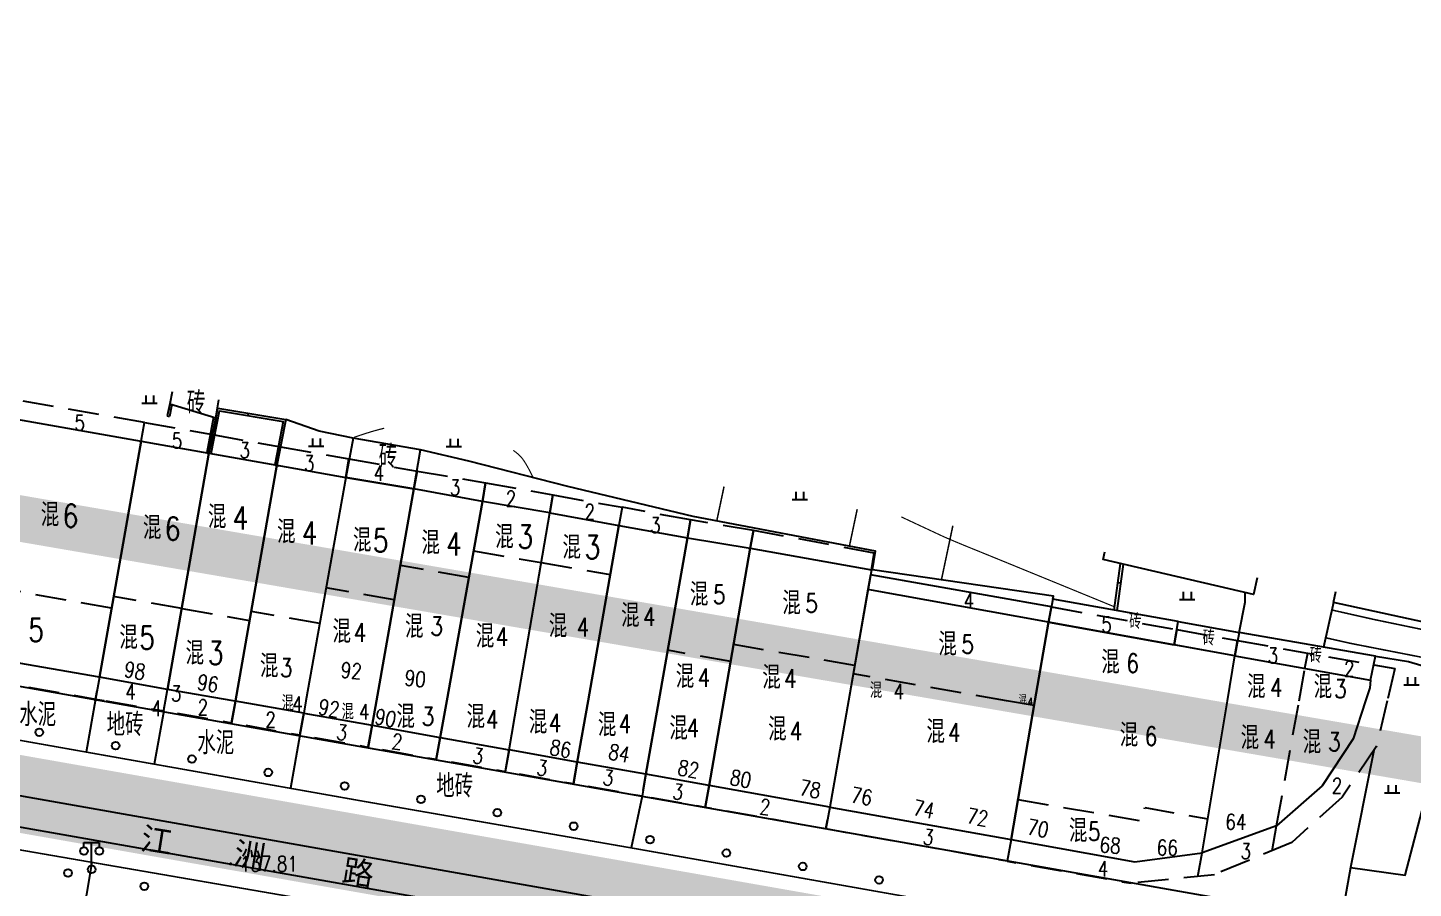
# Model space of a CAD drawing. Extents: x 529262 to 576451, y 2694391 to 2717535.
# Drawn here: x 563220.2 to 563310.3, y 2710990.4 to 2711046.3 of the extents above; entities that cross this region are included whole.
import ezdxf
from ezdxf.enums import TextEntityAlignment as Align
from ezdxf.xclip import XClip

# ---------------------------------------------------------------- set-up
doc = ezdxf.new("R2010")
doc.units = 0
doc.header["$XCLIPFRAME"] = 0
for name, pattern in [('DASH', [0.35, 0.25, -0.1]), ('X2', [10, 8, -2]), ('X5', [3, 2, -1])]:
    doc.linetypes.add(name, pattern=pattern)
for name, color, linetype in [('DGX', 8, 'Continuous'), ('DLDW', 8, 'Continuous'), ('DLSS', 4, 'Continuous'), ('DMTZ', 8, 'Continuous'), ('GCD', 8, 'Continuous'), ('JMD', 8, 'Continuous'), ('PP-COM', 7, 'Continuous'), ('RD-中线', 40, 'Continuous'), ('RD-红线', 7, 'Continuous'), ('ZBTZ', 8, 'Continuous'), ('ZJ', 7, 'Continuous'), ('污水管径标注_W10-', 202, 'Continuous'), ('河流', 4, 'Continuous')]:
    doc.layers.add(name, color=color, linetype=linetype)
doc.styles.add('HZ', font='rs.shx', dxfattribs={"width": 0.8, "bigfont": 'hztxt.shx'})
doc.styles.add('等线体', font='simhei.ttf')
doc.linetypes.add('10421', pattern='A,2,[150,AAA.SHX,S=0.5,R=0,X=0,Y=0.5],1e-11', length=2)
doc.linetypes.add('10422', pattern='A,0.75,[150,AAA.SHX,S=0.5,R=0,X=0,Y=0.5],1.5,[177,AAA.SHX,S=1,R=0,X=0,Y=0.4],0.75', length=3)
doc.linetypes.add('1161', pattern='A,0,[149,AAA.SHX,S=0.15,R=0,X=0,Y=0],-1.6', length=1.6)

# ---------------------------------------------------------------- blocks, each defined once
blk = doc.blocks.new('A$C19FD0107')
at = {"layer": 'RD-中线', "color": 8, "linetype": 'Continuous', "flags": 128}
blk.add_lwpolyline([(-7829.224, 16614.803), (-7702.992, 16592.506), (-7570.468, 16569.254), (-7507.337, 16557.988), (-7359.861, 16532.344)], dxfattribs=at)
at = {"layer": 'RD-红线', "color": 8, "linetype": 'Continuous', "flags": 128}
blk.add_lwpolyline([(-7811.088, 16618.707), (-7701.778, 16599.4), (-7569.248, 16576.147), (-7506.123, 16564.882), (-7407.176, 16547.676), (-7399.082, 16546.269)], dxfattribs=at)
blk = doc.blocks.new('gc119')
at = {"color": 8}
for p, q in [((-1, 0), (1, 0)), ((-0.5, 1), (-0.5, 0)), ((0.5, 1), (0.5, 0))]:
    blk.add_line(p, q, dxfattribs=at)
blk = doc.blocks.new('gc170')
at = {"color": 8, "linetype": 'Continuous'}
blk.add_circle((0, 0), 0.5, dxfattribs=at)
blk = doc.blocks.new('gc097')
at = {"color": 8}
for p, q in [((-1, 2.9), (-1, 3.5)), ((-1, 3.5), (1, 3.5)), ((0, 0.5), (0, 3.5)), ((1, 3.5), (1, 2.9))]:
    blk.add_line(p, q, dxfattribs=at)
for centre in [(-1, 2.4), (1, 2.4), (0, 0)]:
    blk.add_circle(centre, 0.5, dxfattribs=at)
blk = doc.blocks.new('GC200')
at = {"linetype": 'Continuous', "const_width": 0.2, "flags": 128}
blk.add_lwpolyline([(-0.1, 0, 1), (0.1, 0, 1)], format="xyb", close=True, dxfattribs=at)

msp = doc.modelspace()

# ---------------------------------------------------------------- linework, layer by layer
at = {"layer": 'DGX', "color": 252, "linetype": 'Continuous', "const_width": 0.075, "flags": 128}
for points, elevation in [([(563241.432, 2711019.7), (563241.824, 2711019.838), (563242.221, 2711019.967), (563242.623, 2711020.089), (563243.029, 2711020.203), (563243.395, 2711020.296)], 139), ([(563253.079, 2711017.085), (563252.951, 2711017.352), (563252.827, 2711017.594), (563252.708, 2711017.813), (563252.594, 2711018.008), (563252.485, 2711018.178), (563252.38, 2711018.324), (563252.28, 2711018.446), (563252.185, 2711018.544), (563252.082, 2711018.634), (563251.957, 2711018.734), (563251.811, 2711018.844), (563251.794, 2711018.856)], 139), ([(563277.014, 2711014.532), (563277.328, 2711014.386), (563277.814, 2711014.158), (563278.247, 2711013.956), (563278.628, 2711013.778), (563278.955, 2711013.625), (563279.23, 2711013.496), (563279.452, 2711013.393), (563279.621, 2711013.314), (563279.78, 2711013.241), (563279.971, 2711013.157), (563280.194, 2711013.061), (563280.449, 2711012.953), (563280.735, 2711012.833), (563281.054, 2711012.701), (563281.405, 2711012.557), (563281.788, 2711012.402), (563282.279, 2711012.202), (563282.954, 2711011.927), (563283.813, 2711011.577), (563284.855, 2711011.15), (563286.082, 2711010.648), (563287.493, 2711010.07), (563289.087, 2711009.416), (563290.866, 2711008.687)], 138)]:
    msp.add_lwpolyline(points, dxfattribs=dict(at, elevation=elevation))
at = {"layer": 'DLSS', "linetype": 'Continuous', "const_width": 0.1, "flags": 128}
for points in [[(563320.156, 2711007.136), (563319.769, 2711005.954), (563319.494, 2711005.605), (563319.068, 2711005.448), (563318.596, 2711005.448), (563316.236, 2711005.987), (563311.236, 2711007.134), (563307.775, 2711007.853), (563305.009, 2711008.476)], [(563322.719, 2710999.305), (563319.049, 2710982.467), (563305.018, 2710984.923), (563259.458, 2710993.003), (563242.087, 2710996.028)]]:
    msp.add_lwpolyline(points, dxfattribs=at)
at = {"layer": 'DLSS', "linetype": 'X2', "const_width": 0.1, "flags": 128}
msp.add_lwpolyline([(563320.466, 2711002.568), (563317.985, 2711003.524), (563311.741, 2711005.228), (563306.226, 2711006.305), (563304.603, 2711006.671)], dxfattribs=at)
at = {"layer": 'DLSS', "linetype": 'Continuous', "const_width": 0.1}
for points in [[(563205.176, 2711002.568), (563211.854, 2711001.395), (563242.087, 2710996.028)], [(563169.062, 2710986.75), (563170.238, 2710989.359), (563171.389, 2710991.01), (563172.941, 2710992.886), (563174.504, 2710994.175), (563175.97, 2710994.909), (563177.429, 2710995.822), (563179.545, 2710996.719), (563182.284, 2710997.473), (563184.186, 2710997.849), (563187.303, 2710998.177), (563189.105, 2710998.286), (563210.726, 2710994.426), (563237.411, 2710989.814)]]:
    msp.add_lwpolyline(points, dxfattribs=at)
at = {"layer": 'DMTZ', "linetype": '10421', "flags": 128}
for points in [[(563241.38, 2711019.646), (563239.165, 2711020.109), (563237.003, 2711020.856)], [(563263.48, 2711014.566), (563255.345, 2711016.506), (563248.9, 2711018.152), (563245.758, 2711018.883)]]:
    msp.add_lwpolyline(points, dxfattribs=at)
at = {"layer": 'DMTZ', "linetype": '10422', "flags": 128}
msp.add_lwpolyline([(563286.876, 2711009.173), (563286.909, 2711009.365), (563275.149, 2711011.077), (563275.349, 2711012.306), (563263.48, 2711014.566)], dxfattribs=at)
at = {"layer": 'JMD', "linetype": 'Continuous'}
for p, q in [((563229.289, 2711021.098), (563229.436, 2711021.067)), ((563229.387, 2711021.573), (563229.534, 2711021.542)), ((563234.563, 2711021.268), (563234.538, 2711021.12)), ((563232.275, 2711020.059), (563232.128, 2711020.088)), ((563232.008, 2711018.676), (563231.86, 2711018.705)), ((563236.523, 2711018.376), (563236.376, 2711018.404)), ((563236.429, 2711017.885), (563236.576, 2711017.857)), ((563291.085, 2711010.273), (563291.283, 2711010.245))]:
    msp.add_line(p, q, dxfattribs=at)
at = {"layer": 'JMD', "linetype": 'Continuous', "flags": 128}
for points, elevation in [([(563229.614, 2711022.659), (563229.453, 2711021.889), (563232.453, 2711020.982), (563232.658, 2711022.137)], -525.821), ([(563300.157, 2711010.565), (563299.924, 2711009.493), (563290.149, 2711011.765), (563290.257, 2711012.262)], 137.69), ([(563317.317, 2711007.623), (563317.059, 2711006.365), (563305.117, 2711008.955), (563305.27, 2711009.688)], -526.019)]:
    msp.add_lwpolyline(points, dxfattribs=dict(at, elevation=elevation))
at = {"layer": 'JMD', "linetype": 'X5'}
for points in [[(563227.594, 2711019.46), (563227.808, 2711020.669), (563218.971, 2711022.234), (563218.712, 2711020.996)], [(563227.594, 2711019.46), (563227.808, 2711020.669), (563232.239, 2711019.884), (563232.008, 2711018.676)], [(563232.008, 2711018.676), (563232.239, 2711019.884), (563236.666, 2711019.09), (563236.429, 2711017.885)], [(563236.429, 2711017.885), (563236.666, 2711019.09), (563241.104, 2711018.299), (563240.913, 2711017.091)], [(563240.913, 2711017.091), (563241.104, 2711018.299), (563245.536, 2711017.513), (563245.331, 2711016.35)], [(563245.331, 2711016.35), (563245.536, 2711017.513), (563249.986, 2711016.748), (563249.794, 2711015.542)], [(563249.794, 2711015.542), (563249.986, 2711016.748), (563254.373, 2711015.96), (563254.163, 2711014.787)], [(563254.163, 2711014.787), (563254.373, 2711015.96), (563258.87, 2711015.153), (563258.659, 2711013.98)], [(563263.114, 2711013.177), (563263.316, 2711014.331), (563258.87, 2711015.153), (563258.659, 2711013.98)], [(563267.201, 2711012.494), (563267.408, 2711013.648), (563263.316, 2711014.331), (563263.114, 2711013.177)], [(563275.073, 2711011.085), (563275.26, 2711012.169), (563267.408, 2711013.648), (563267.201, 2711012.494)], [(563286.588, 2711007.687), (563286.783, 2711008.681), (563294.928, 2711007.2), (563294.751, 2711006.216)], [(563294.751, 2711006.216), (563294.928, 2711007.2), (563298.882, 2711006.487), (563298.704, 2711005.503)], [(563298.704, 2711005.503), (563298.882, 2711006.487), (563309.109, 2711004.66), (563308.608, 2711002.568)], [(563308.608, 2711002.568), (563307.891, 2710999.566), (563305.684, 2710996.31), (563302.418, 2710993.357), (563297.373, 2710991.256), (563291.959, 2710990.699), (563291.959, 2710990.699)]]:
    msp.add_lwpolyline(points, dxfattribs=at)
at = {"layer": 'JMD', "linetype": 'Continuous', "flags": 128}
for points in [[(563229.453, 2711021.889), (563229.289, 2711021.098)], [(563229.597, 2711021.845), (563229.436, 2711021.067)], [(563232.309, 2711021.025), (563231.86, 2711018.705)], [(563232.008, 2711018.676), (563232.574, 2711021.604), (563237.003, 2711020.856), (563236.429, 2711017.885)], [(563232.453, 2711020.982), (563232.008, 2711018.676)], [(563232.155, 2711018.648), (563232.693, 2711021.432), (563236.826, 2711020.734), (563236.281, 2711017.913)], [(563233.578, 2711002.568), (563229.317, 2711003.31), (563232.008, 2711018.676), (563236.429, 2711017.885), (563233.732, 2711002.568)], [(563233.732, 2711002.568), (563236.429, 2711017.885), (563240.913, 2711017.091), (563238.31, 2711002.568)], [(563242.896, 2711002.568), (563245.331, 2711016.35), (563240.913, 2711017.091), (563238.31, 2711002.568)], [(563247.467, 2711002.568), (563249.794, 2711015.542), (563245.331, 2711016.35), (563242.896, 2711002.568)], [(563252.067, 2711002.568), (563254.163, 2711014.787), (563249.794, 2711015.542), (563247.467, 2711002.568)], [(563252.067, 2711002.568), (563254.163, 2711014.787), (563258.659, 2711013.98), (563256.651, 2711002.568)], [(563256.651, 2711002.568), (563258.659, 2711013.98), (563263.114, 2711013.177), (563261.254, 2711002.568)], [(563261.254, 2711002.568), (563263.114, 2711013.177), (563267.201, 2711012.494), (563265.482, 2711002.568)], [(563265.482, 2711002.568), (563267.201, 2711012.494), (563275.073, 2711011.085), (563273.578, 2711002.568)], [(563291.256, 2711011.508), (563290.834, 2711008.457)], [(563291.451, 2711011.456), (563291.031, 2711008.422)], [(563285.708, 2711002.568), (563286.588, 2711007.687), (563274.847, 2711009.802), (563273.578, 2711002.568)], [(563298.216, 2711002.568), (563298.704, 2711005.503), (563286.588, 2711007.687), (563285.708, 2711002.568)], [(563298.216, 2711002.568), (563298.704, 2711005.503), (563307.53, 2711003.913), (563307.48, 2711003.408), (563307.205, 2711002.568)], [(563233.732, 2711002.568), (563233.728, 2711002.542), (563233.578, 2711002.568)], [(563238.31, 2711002.568), (563238.166, 2711001.762), (563233.728, 2711002.542), (563233.732, 2711002.568)], [(563238.31, 2711002.568), (563238.166, 2711001.762), (563242.616, 2711000.979), (563242.896, 2711002.568)], [(563242.896, 2711002.568), (563242.616, 2711000.979), (563247.039, 2711000.182), (563247.467, 2711002.568)], [(563247.467, 2711002.568), (563247.039, 2711000.182), (563251.52, 2710999.375), (563252.067, 2711002.568)], [(563256.651, 2711002.568), (563255.95, 2710998.578), (563251.52, 2710999.375), (563252.067, 2711002.568)], [(563261.254, 2711002.568), (563260.417, 2710997.788), (563255.95, 2710998.578), (563256.651, 2711002.568)], [(563265.482, 2711002.568), (563264.527, 2710997.05), (563260.417, 2710997.788), (563261.254, 2711002.568)], [(563273.578, 2711002.568), (563272.365, 2710995.656), (563264.527, 2710997.05), (563265.482, 2711002.568)], [(563273.578, 2711002.568), (563272.365, 2710995.656), (563284.156, 2710993.538), (563285.708, 2711002.568)], [(563285.708, 2711002.568), (563284.156, 2710993.538), (563292.207, 2710992.1), (563296.569, 2710992.678), (563298.216, 2711002.568)], [(563307.205, 2711002.568), (563306.398, 2711000.104), (563304.377, 2710997.032), (563301.419, 2710994.441), (563296.569, 2710992.678), (563298.216, 2711002.568)]]:
    msp.add_lwpolyline(points, dxfattribs=at)
for points in [[(563227.594, 2711019.46), (563224.886, 2711004.103), (563216.004, 2711005.639), (563218.757, 2711021.019)], [(563232.008, 2711018.676), (563229.317, 2711003.31), (563224.886, 2711004.103), (563227.594, 2711019.46)], [(563245.331, 2711016.35), (563245.758, 2711018.883), (563241.38, 2711019.646), (563240.913, 2711017.091)], [(563294.751, 2711006.216), (563295.016, 2711007.717), (563286.876, 2711009.173), (563286.588, 2711007.687)], [(563294.751, 2711006.216), (563295.016, 2711007.717), (563298.975, 2711007.016), (563298.704, 2711005.503)], [(563298.704, 2711005.503), (563307.53, 2711003.913), (563307.844, 2711005.479), (563298.975, 2711007.016)]]:
    msp.add_lwpolyline(points, close=True, dxfattribs=at)
at = {"layer": 'JMD', "linetype": 'X5', "flags": 128}
for points in [[(563249.215, 2711012.317), (563253.61, 2711011.564)], [(563248.906, 2711010.591), (563244.452, 2711011.378)], [(563253.61, 2711011.564), (563258.095, 2711010.775)], [(563225.677, 2711008.589), (563216.816, 2711010.175)], [(563230.238, 2711008.569), (563225.811, 2711009.35)], [(563244.055, 2711009.129), (563239.628, 2711009.922)], [(563230.238, 2711008.569), (563234.652, 2711007.792)], [(563239.21, 2711007.59), (563234.754, 2711008.375)], [(563216.004, 2711005.639), (563215.759, 2711004.243), (563224.637, 2711002.686), (563224.886, 2711004.103)], [(563265.926, 2711005.134), (563261.83, 2711005.852)], [(563273.981, 2711004.867), (563266.116, 2711006.229)], [(563224.886, 2711004.103), (563224.637, 2711002.686), (563225.31, 2711002.568)], [(563283.86, 2711002.568), (563273.885, 2711004.319)], [(563229.185, 2711002.568), (563229.317, 2711003.31)], [(563229.185, 2711002.568), (563229.317, 2711003.31)], [(563225.31, 2711002.568), (563229.069, 2711001.909), (563229.185, 2711002.568)], [(563233.728, 2711002.542), (563233.475, 2711001.124), (563229.069, 2711001.909), (563229.185, 2711002.568)], [(563238.166, 2711001.762), (563237.911, 2711000.333), (563233.475, 2711001.124), (563233.728, 2711002.542)], [(563285.654, 2711002.253), (563283.86, 2711002.568)], [(563242.616, 2711000.979), (563242.359, 2710999.54), (563237.911, 2711000.333), (563238.166, 2711001.762)], [(563247.039, 2711000.182), (563246.784, 2710998.751), (563242.359, 2710999.54), (563242.616, 2711000.979)], [(563251.52, 2710999.375), (563251.266, 2710997.952), (563246.784, 2710998.751), (563247.039, 2711000.182)], [(563255.95, 2710998.578), (563255.697, 2710997.162), (563251.266, 2710997.952), (563251.52, 2710999.375)], [(563260.417, 2710997.788), (563260.163, 2710996.366), (563255.697, 2710997.162), (563255.95, 2710998.578)], [(563264.527, 2710997.05), (563264.274, 2710995.634), (563260.163, 2710996.366), (563260.417, 2710997.788)], [(563272.365, 2710995.656), (563272.112, 2710994.237), (563264.274, 2710995.634), (563264.527, 2710997.05)], [(563284.156, 2710993.538), (563283.905, 2710992.134), (563272.112, 2710994.237), (563272.365, 2710995.656)], [(563284.156, 2710993.538), (563283.905, 2710992.134), (563291.959, 2710990.699), (563291.959, 2710990.699)]]:
    msp.add_lwpolyline(points, dxfattribs=at)
at = {"layer": 'JMD', "linetype": 'Continuous'}
for points in [[(563286.588, 2711007.687), (563286.783, 2711008.681), (563275.019, 2711010.758), (563274.847, 2711009.802)], [(563286.876, 2711009.173), (563286.588, 2711007.687)]]:
    msp.add_lwpolyline(points, dxfattribs=at)
at = {"layer": 'JMD', "linetype": 'X5', "flags": 128}
for points, elevation in [([(563303.264, 2711004.682), (563303.441, 2711005.673)], 138.037), ([(563302.883, 2711002.568), (563303.264, 2711004.682)], 138.037), ([(563301.419, 2710994.441), (563302.883, 2711002.568)], 138.037), ([(563284.603, 2710996.143), (563292.685, 2710994.754), (563292.842, 2710995.625), (563296.937, 2710994.887)], -507.675), ([(563301.126, 2710992.819), (563301.419, 2710994.441)], 138.037), ([(563296.292, 2710991.144), (563296.569, 2710992.678)], 138.056)]:
    msp.add_lwpolyline(points, dxfattribs=dict(at, elevation=elevation))
at = {"layer": 'PP-COM', "color": 8, "const_width": 3}
msp.add_lwpolyline([(563032.752, 2710920.339), (563591.044, 2710822.688), (563615.48, 2710946.262), (563044.443, 2711044.616), (563022.893, 2710922.063)], close=True, dxfattribs=at)
at = {"layer": 'ZBTZ', "linetype": 'Continuous', "const_width": 0.1}
for points in [[(563265.022, 2711014.272), (563265.495, 2711016.507)], [(563274.15, 2711015.024), (563273.645, 2711012.63)], [(563279.625, 2711010.425), (563280.37, 2711013.957)]]:
    msp.add_lwpolyline(points, dxfattribs=at)
at = {"layer": 'ZBTZ', "linetype": '1161', "flags": 128}
for points, elevation in [([(563298.975, 2711007.016), (563299.374, 2711008.976), (563299.377, 2711009.62)], -526.479), ([(563305.117, 2711008.955), (563304.466, 2711006.064)], 137.82), ([(563307.844, 2711005.479), (563309.989, 2711005.117), (563311.385, 2711004.703), (563311.669, 2711004.551)], 138.273), ([(563223.711, 2710987.938), (563224.424, 2710992.059)], -525.978)]:
    msp.add_lwpolyline(points, dxfattribs=dict(at, elevation=elevation))
for points in [[(563224.637, 2711002.686), (563224.024, 2710999.234)], [(563229.069, 2711001.909), (563228.454, 2710998.448)], [(563237.911, 2711000.333), (563237.298, 2710996.878)], [(563307.729, 2710999.327), (563306.219, 2710991.723), (563305.018, 2710984.923)], [(563260.163, 2710996.366), (563259.458, 2710993.003)]]:
    msp.add_lwpolyline(points, dxfattribs=at)
at = {"layer": 'ZBTZ', "linetype": '1161', "ltscale": 0.05, "flags": 128}
msp.add_lwpolyline([(563224.616, 2711002.568), (563224.637, 2711002.686)], dxfattribs=at)
at = {"layer": 'ZBTZ', "linetype": '1161'}
msp.add_lwpolyline([(563306.219, 2710991.723), (563309.785, 2710991.233), (563311.237, 2710996.774), (563313.529, 2710996.753), (563314.826, 2710997.94), (563321.335, 2710996.406)], dxfattribs=at)
at = {"layer": '污水管径标注_W10-'}
msp.add_lwpolyline([(563213.756, 2710995.423), (563233.452, 2710991.944), (563245.229, 2710989.864), (563253.147, 2710988.468), (563272.844, 2710984.997), (563284.522, 2710982.939), (563292.539, 2710981.518), (563311.108, 2710978.228), (563331.927, 2710974.55), (563350.498, 2710971.27), (563371.318, 2710967.593), (563389.888, 2710964.313), (563410.708, 2710960.635), (563429.279, 2710957.355), (563450.098, 2710953.678), (563458.685, 2710952.161), (563469.793, 2710950.199)], dxfattribs=at)
at = {"layer": '河流', "color": 5, "linetype": 'DASH', "ltscale": 0.1, "const_width": 5}
msp.add_lwpolyline([(563032.637, 2711029.445), (563600.056, 2710929.567)], dxfattribs=at)

# ---------------------------------------------------------------- block references
at = {"layer": 'DLDW', "color": 252, "linetype": 'Continuous', "xscale": 0.5, "yscale": 0.5, "zscale": 0.5}
msp.add_blockref('gc097', (563224.379, 2710991.601), dxfattribs=at)
at = {"layer": 'GCD', "linetype": 'Continuous'}
ref = msp.add_blockref('GC200', (563233.417, 2710991.963, 137.81), dxfattribs=dict(at, xscale=0.5, yscale=0.5, zscale=0.5))
ref.add_attrib('height', '137.81', dxfattribs={"linetype": 'Continuous', "height": 1, "style": 'HZ', "width": 0.8}).set_placement((563234.017, 2710991.963, 137.81), align=Align.MIDDLE_LEFT)
at = {"layer": 'PP-COM'}
ref = msp.add_blockref('A$C19FD0107', (570997.993, 2694390.603), dxfattribs=at)
XClip(ref).set_block_clipping_path([(-9366.4383134884, 14428.6043910822), (-3328.4480743363, 17452.7484863754)])
at = {"layer": 'ZBTZ', "linetype": 'Continuous', "xscale": 0.5, "yscale": 0.5}
for p in [(563228.145, 2711021.931), (563238.985, 2711019.121), (563247.935, 2711019.113), (563270.417, 2711015.669), (563295.603, 2711009.155), (563310.187, 2711003.608), (563308.926, 2710996.593)]:
    msp.add_blockref('gc119', p, dxfattribs=at)
at = {"layer": 'ZBTZ', "linetype": 'Continuous'}
for p, xscale, yscale, zscale, rotation in [((563220.971, 2711000.526), 0.5000000000142595, 0.5000000000142595, 0.5000000000142595, 170.0226840047022), ((563225.935, 2710999.653), 0.5000000000142595, 0.5000000000142595, 0.5000000000142595, 170.0226840047022), ((563230.899, 2710998.78), 0.5000000000142595, 0.5000000000142595, 0.5000000000142595, 170.0226840047022), ((563235.863, 2710997.907), 0.5000000000142595, 0.5000000000142595, 0.5000000000142595, 170.0226840047022), ((563240.827, 2710997.033), 0.5000000000142595, 0.5000000000142595, 0.5000000000142595, 170.0226840047022), ((563245.791, 2710996.16), 0.5000000000142595, 0.5000000000142595, 0.5000000000142595, 170.0226840047022), ((563250.755, 2710995.287), 0.5000000000142595, 0.5000000000142595, 0.5000000000142595, 170.0226840047022), ((563255.719, 2710994.414), 0.5000000000142595, 0.5000000000142595, 0.5000000000142595, 170.0226840047022), ((563260.683, 2710993.54), 0.5000000000142595, 0.5000000000142595, 0.5000000000142595, 170.0226840047022), ((563265.647, 2710992.667), 0.5000000000142595, 0.5000000000142595, 0.5000000000142595, 170.0226840047022), ((563270.611, 2710991.794), 0.5000000000142595, 0.5000000000142595, 0.5000000000142595, 170.0226840047022), ((563222.844, 2710991.371), 0.4999999999942161, 0.4999999999942161, 0.4999999999942161, 350.1048473940628), ((563275.575, 2710990.921), 0.5000000000142595, 0.5000000000142595, 0.5000000000142595, 170.0226840047022), ((563227.804, 2710990.506), 0.4999999999942161, 0.4999999999942161, 0.4999999999942161, 350.1048473940628)]:
    msp.add_blockref('gc170', p, dxfattribs=dict(at, xscale=xscale, yscale=yscale, zscale=zscale, rotation=rotation))

# ---------------------------------------------------------------- texts
at = {"layer": 'JMD', "linetype": 'Continuous', "style": 'HZ', "width": 0.8}
for s, height, p in [('砖', 1.5, (563231.77, 2711021.938)), ('砖', 1.5, (563244.247, 2711018.46)), ('混', 1.5, (563222.271, 2711014.665)), ('混', 1.5, (563233.137, 2711014.534)), ('6', 1.5, (563223.519, 2711014.598)), ('混', 1.5, (563228.911, 2711013.83)), ('6', 1.5, (563230.16, 2711013.763)), ('4', 1.5, (563234.565, 2711014.457)), ('混', 1.5, (563237.633, 2711013.564)), ('4', 1.5, (563239.062, 2711013.486)), ('混', 1.5, (563242.565, 2711013.012)), ('5', 1.5, (563243.684, 2711013.002)), ('混', 1.5, (563247.018, 2711012.85)), ('混', 1.5, (563251.815, 2711013.23)), ('3', 1.5, (563253.088, 2711013.243)), ('4', 1.5, (563248.446, 2711012.772)), ('混', 1.5, (563256.186, 2711012.549)), ('3', 1.5, (563257.458, 2711012.563)), ('混', 1.5, (563264.472, 2711009.491)), ('5', 1.2, (563265.591, 2711009.481)), ('混', 1.5, (563270.484, 2711008.926)), ('5', 1.2, (563271.603, 2711008.916)), ('混', 1.5, (563245.953, 2711007.407)), ('混', 1.5, (563255.297, 2711007.437)), ('混', 1.5, (563260.001, 2711008.118)), ('4', 1.2, (563261.04, 2711008.044)), ('砖', 1, (563292.632, 2711007.739)), ('5', 1.5, (563221.282, 2711007.18)), ('混', 1.5, (563227.382, 2711006.688)), ('5', 1.5, (563228.501, 2711006.677)), ('混', 1.5, (563241.237, 2711007.079)), ('4', 1.2, (563242.244, 2711007.008)), ('3', 1.2, (563247.226, 2711007.42)), ('混', 1.5, (563250.554, 2711006.77)), ('4', 1.2, (563251.466, 2711006.745)), ('4', 1.2, (563256.725, 2711007.36)), ('砖', 1, (563297.41, 2711006.668)), ('混', 1.5, (563231.685, 2711005.669)), ('3', 1.5, (563232.957, 2711005.682)), ('混', 1.5, (563280.629, 2711006.258)), ('5', 1.2, (563281.748, 2711006.248)), ('混', 1.5, (563236.521, 2711004.835)), ('混', 1.5, (563291.219, 2711005.085)), ('6', 1.2, (563292.467, 2711005.018)), ('砖', 1, (563304.368, 2711005.533)), ('3', 1.2, (563237.438, 2711004.722)), ('混', 1.5, (563263.555, 2711004.153)), ('4', 1.2, (563264.593, 2711004.079)), ('混', 1.5, (563269.181, 2711004.094)), ('4', 1.2, (563270.219, 2711004.019)), ('混', 1, (563275.774, 2711003.26)), ('4', 1, (563277.202, 2711003.183)), ('混', 1.5, (563300.698, 2711003.489)), ('4', 1.2, (563301.803, 2711003.432)), ('混', 1.5, (563305.026, 2711003.478)), ('3', 1.2, (563305.982, 2711003.359)), ('混', 1, (563237.531, 2711002.425)), ('4', 1, (563238.11, 2711002.357)), ('混', 0.5, (563285.185, 2711002.635)), ('4', 0.5, (563285.585, 2711002.517)), ('混', 1, (563241.432, 2711001.865)), ('4', 1, (563242.445, 2711001.853)), ('混', 1.5, (563245.393, 2711001.543)), ('3', 1.2, (563246.665, 2711001.556)), ('混', 1.5, (563249.952, 2711001.533)), ('4', 1.2, (563250.829, 2711001.363)), ('混', 1.5, (563254.001, 2711001.181)), ('混', 1.5, (563258.489, 2711001.007)), ('4', 1.2, (563254.912, 2711001.131)), ('4', 1.2, (563259.457, 2711001.074)), ('混', 1.5, (563263.138, 2711000.783)), ('4', 1.2, (563263.873, 2711000.806)), ('混', 1.5, (563269.559, 2711000.728)), ('4', 1.2, (563270.583, 2711000.609)), ('混', 1.5, (563279.855, 2711000.564)), ('4', 1.2, (563280.867, 2711000.504)), ('混', 1.5, (563292.419, 2711000.338)), ('混', 1.5, (563300.28, 2711000.167)), ('6', 1.2, (563293.668, 2711000.271)), ('4', 1.2, (563301.373, 2711000.073)), ('混', 1.5, (563304.314, 2710999.888)), ('3', 1.2, (563305.586, 2710999.902)), ('混', 1.5, (563289.115, 2710994.125)), ('5', 1.2, (563289.969, 2710994.074))]:
    msp.add_text(s, height=height, dxfattribs=at).set_placement(p, align=Align.MIDDLE_RIGHT)
at = {"layer": 'ZJ', "color": 8, "linetype": 'Continuous', "style": 'HZ', "width": 0.8}
for s, height, p in [('5', 1, (563223.605, 2711020.652)), ('5', 1, (563229.929, 2711019.494)), ('3', 1, (563234.336, 2711018.868)), ('3', 1, (563238.53, 2711018.019)), ('4', 1, (563243.062, 2711017.374)), ('3', 1, (563248.008, 2711016.433)), ('2', 1, (563251.644, 2711015.716)), ('2', 1, (563256.762, 2711014.855)), ('3', 1, (563261.026, 2711013.99)), ('4', 1, (563281.413, 2711009.069)), ('5', 1, (563290.361, 2711007.538)), ('3', 1, (563301.178, 2711005.512)), ('2', 1, (563306.14, 2711004.641)), ('4', 1, (563226.908, 2711003.156)), ('3', 1, (563229.875, 2711003.045)), ('水泥', 1.5, (563220.872, 2711001.746)), ('地砖', 1.5, (563226.557, 2711001.096)), ('4', 1, (563228.609, 2711002.08)), ('2', 1, (563231.615, 2711002.144)), ('2', 1, (563236.02, 2711001.335)), ('水泥', 1.5, (563232.451, 2710999.915)), ('地砖', 1.5, (563247.981, 2710997.104))]:
    msp.add_text(s, height=height, dxfattribs=at).set_placement(p, align=Align.MIDDLE)
for s, rotation, p in [('98', 350.56689, (563227.193, 2711004.525)), ('92', 355.07019, (563241.264, 2711004.529)), ('90', 353.59676, (563245.417, 2711004.008)), ('96', 350.56689, (563231.935, 2711003.699)), ('92', 349.36198, (563239.814, 2711002.083)), ('90', 349.36198, (563243.488, 2711001.446)), ('3', 352.48283, (563240.652, 2711000.513)), ('2', 352.48283, (563244.242, 2710999.908)), ('3', 352.48283, (563249.504, 2710998.984)), ('86', 349.36198, (563254.86, 2710999.447)), ('84', 349.36198, (563258.679, 2710999.158)), ('3', 352.48283, (563253.668, 2710998.205)), ('82', 349.36198, (563263.183, 2710998.129)), ('3', 352.48283, (563257.967, 2710997.566)), ('80', 349.36198, (563266.578, 2710997.492)), ('78', 349.36198, (563271.094, 2710996.825)), ('2', 358.82054, (563305.348, 2710997.043)), ('3', 352.48283, (563262.5, 2710996.65)), ('76', 349.36198, (563274.445, 2710996.353)), ('2', 352.48283, (563268.161, 2710995.661)), ('74', 349.36198, (563278.489, 2710995.519)), ('72', 349.36198, (563281.98, 2710994.99)), ('70', 349.36198, (563285.909, 2710994.269)), ('64', 358.82054, (563298.773, 2710994.696)), ('3', 352.48283, (563278.781, 2710993.7)), ('68', 356.09527, (563290.601, 2710993.171)), ('66', 358.82054, (563294.313, 2710993.012)), ('3', 358.82054, (563299.417, 2710992.784)), ('4', 358.82054, (563290.138, 2710991.641))]:
    msp.add_text(s, height=1, rotation=rotation, dxfattribs=at).set_placement(p, align=Align.MIDDLE)
at = {"layer": 'ZJ', "color": 8, "linetype": 'Continuous', "style": '等线体'}
msp.add_text('江    洲     路', height=1.5, rotation=350.9163, dxfattribs=at).set_placement((563235.172, 2710992.477), align=Align.MIDDLE)

doc.saveas('drawing.dxf')
